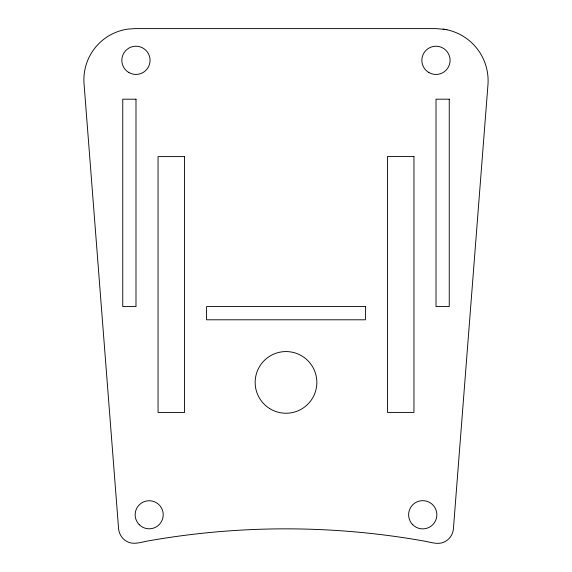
<?xml version="1.0" encoding="UTF-8"?>
<svg xmlns="http://www.w3.org/2000/svg" width="572" height="572" viewBox="0 0 572 572"><rect width="100%" height="100%" fill="white"/><g stroke="black" fill="none" stroke-linecap="round" stroke-linejoin="round"><path stroke-width="0.86" d="M443.114 29.093A52.145 52.145 0 0 1 487.959 84.785L453.403 528.9C452.924 534.076 449.949 538.91 445.373 541.427C438.953 545.259 431.359 542.385 424.674 541.162A789.825 789.825 0 0 0 147.326 541.076C140.64 542.299 133.04 545.166 126.626 541.334C122.05 538.81 119.076 533.976 118.597 528.793L84.041 83.741A51.18 51.18 0 0 1 128.056 29.079L135.071 28.6L435.971 28.6L446.939 29.601M135.993 99.192L122.758 99.192L122.758 306.556L135.993 306.556L135.993 99.192M449.249 99.192L436.014 99.192L436.014 306.556L449.249 306.556L449.249 99.192M184.527 156.599L158.058 156.599L158.058 412.483L184.527 412.483L184.527 156.599M413.949 156.528L387.48 156.528L387.48 412.412L413.949 412.412L413.949 156.528M365.422 306.556L206.585 306.556L206.585 319.791L365.422 319.791L365.422 306.556M139.268 524.696A14.035 14.035 0 0 0 162.748 518.404A14.035 14.035 0 0 0 145.56 501.215A14.035 14.035 0 0 0 139.268 524.696M412.748 524.753A14.121 14.121 0 0 0 436.372 518.425A14.121 14.121 0 0 0 419.083 501.136A14.121 14.121 0 0 0 412.748 524.753M428.914 72.558A14.121 14.121 0 0 0 450.092 60.332A14.121 14.121 0 0 0 428.914 48.105A14.121 14.121 0 0 0 428.914 72.558M128.893 72.558A14.121 14.121 0 0 0 150.071 60.332A14.121 14.121 0 0 0 128.893 48.105A14.121 14.121 0 0 0 128.893 72.558M269.748 408.623A30.845 30.845 0 0 0 316.831 383.376A30.845 30.845 0 0 0 271.428 355.226A30.845 30.845 0 0 0 269.748 408.623"/></g></svg>
